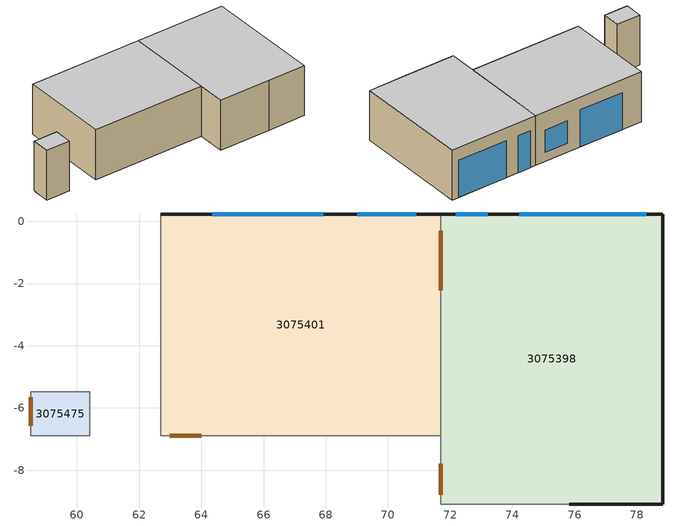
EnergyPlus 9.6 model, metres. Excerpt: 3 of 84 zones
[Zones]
3075401
 floor ground (7595720): 71.7,0.23 71.7,-6.9 62.7,-6.9 62.7,0.23 z46.64
 wall outside (7491882): 71.7,0.23 62.7,0.23 z46.64:50.68
 wall to 3075398 (7514533_Adjacent): 71.7,-6.9 71.7,0.23 z46.64:50.68
 wall to 3075364 (7515037): 62.7,-6.9 71.7,-6.9 z46.64:50.68
 wall to 3075375 (7515233): 62.7,0.23 62.7,-6.9 z46.64:50.68
 window (7537627): 67.92,0.23 64.35,0.23 z46.66:49.66
 window (7537741): 70.91,0.23 69.01,0.23 z47.4:49.2
 door inside (7559049): 71.7,-2.21 71.7,-0.3 z46.65:48.76
 door inside (7559370): 62.99,-6.9 64,-6.9 z46.65:48.76
 ceiling to 3075620 (7600772): 71.7,-6.9 71.7,0.23 62.7,0.23 62.7,-6.9 z50.68
3075398
 floor ground (7595720): 78.83,0.23 78.83,-9.09 71.7,-9.09 71.7,0.23 z46.64
 wall outside (7491699): 75.83,-9.09 78.83,-9.09 z46.64:50.68
 wall outside (7491806): 78.83,-9.09 78.83,0.23 z46.64:50.68
 wall outside (7491882): 78.83,0.23 71.7,0.23 z46.64:50.68
 wall to 3075364 (7514227): 71.7,-9.09 75.83,-9.09 z46.64:50.68
 wall to 3075364 (7514533): 71.7,-6.9 71.7,-9.09 z46.64:50.68
 window (7538308): 78.3,0.23 74.22,0.23 z46.66:49.66
 window (7538232): 73.2,0.23 72.18,0.23 z46.66:49.66
 door inside (7559431): 71.7,-7.79 71.7,-8.8 z46.65:48.76
 ceiling to 3075618 (7600772): 78.83,-9.09 78.83,0.23 71.7,0.23 71.7,-9.09 z50.68
3075475
 floor ground (7595720): 60.41,-5.49 60.41,-6.9 58.52,-6.9 58.52,-5.49 z46.64
 wall to 3075364 (7515393): 58.52,-6.9 60.41,-6.9 z46.64:50.68
 wall to 3075375 (7557749): 60.41,-6.9 60.41,-5.49 z46.64:50.68
 wall to 3075472 (7557750_Adjacent): 58.52,-5.49 58.52,-6.9 z46.64:50.68
 wall to 3075651 (7557751_Adjacent): 60.41,-5.49 58.52,-5.49 z46.64:50.68
 door inside (7558647): 58.52,-5.66 58.52,-6.57 z46.65:48.76
 ceiling to 3075660 (7600772): 60.41,-6.9 60.41,-5.49 58.52,-5.49 58.52,-6.9 z50.68
[Schedule:Compact]
3075634_NORM: Through: 08/31, For: AllDays, Until: 24:00, 0, Through: 09/01, For: AllDays, Until: 07:30, 0, Until: 08:00, 0.5, Until: 08:30, 0.9, Until: 09:00, 0.9, Until: 09:30, 0, Until: 10:00, 1, Until: 10:30, 1, Until: 11:00, 1, Until: 11:30, 0, Until: 12:00, 0, Until: 12:30, 0.5, Until: 13:00, 0.5, Until: 13:30, 0.5, Until: 14:00, 0, Until: 14:30, 0, Until: 15:00, 0, Until: 15:30, 0, Until: 16:00, 0, Until: 16:30, 0, Until: 17:00, 0.6, Until: 17:30, 0.3, Until: 24:00, 0, Through: 09/02, For: AllDays, Until: 07:30, 0, Until: 08:00, 0.3, Until: 08:30, 0.6, Until: 09:00, 0.6, Until: 09:30, 0.3, Until: 10:00, 0.3, Until: 10:30, 0, Until: 11:00, 0, Until: 11:30, 0, Until: 12:00, 0, Until: 12:30, 0, Until: 13:00, 0, Until: 13:30, 0, Until: 14:00, 0, Until: 14:30, 0, Until: 15:00, 0, Until: 15:30, 0, Until: 16:00, 0, Until: 16:30, 0, Until: 17:00, 0, Until: 17:30, 0, Until: 24:00, 0, Through: 09/03, For: AllDays, Until: 07:30, 0, Until: 08:00, 0.5, Until: 08:30, 1, Until: 09:00, 1, Until: 09:30, 1, Until: 10:00, 1, Until: 10:30, 1, Until: 11:00, 1, Until: 11:30, 1, Until: 12:00, 1, Until: 12:30, 0, Until: 13:00, 0, Until: 13:30, 0.1, Until: 14:00, 0.1, Until: 14:30, 0, Until: 15:00, 0, Until: 15:30, 0, Until: 16:00, 0, Until: 16:30, 0, Until: 17:00, 0, Until: 17:30, 0, Until: 24:00, 0, Through: 09/04, For: AllDays, Until: 07:30, 0, Until: 08:00, 0.5, Until: 08:30, 1, Until: 09:00, 1, Until: 09:30, 0, Until: 10:00, 0.7, Until: 10:30, 0.7, Until: 11:00, 0.9, Until: 11:30, 0.9, Until: 12:00, 0.9, Until: 12:30, 0.6, Until: 13:00, 0.6, Until: 13:30, 0.8, Until: 14:00, 0.8, Until: 14:30, 0, Until: 15:00, 0, Until: 15:30, 0, Until: 16:00, 0, Until: 16:30, 0, Until: 17:00, 0, Until: 17:30, 0, Until: 24:00, 0, Through: 09/05, For: AllDays, Until: 07:30, 0, Until: 08:00, 0, Until: 08:30, 0, Until: 09:00, 0, Until: 09:30, 0, Until: 10:00, 0, Until: 10:30, 0, Until: 11:00, 0, Until: 11:30, 0, Until: 12:00, 0, Until: 12:30, 0, Until: 13:00, 0, Until: 13:30, 0, Until: 14:00, 0, Until: 14:30, 0, Until: 15:00, 0, Until: 15:30, 0, Until: 16:00, 0, Until: 16:30, 0, Until: 17:00, 0, Until: 17:30, 0, Until: 24:00, 0, Through: 09/06, For: AllDays, Until: 07:30, 0, Until: 08:00, 0, Until: 08:30, 0, Until: 09:00, 0, Until: 09:30, 0, Until: 10:00, 0, Until: 10:30, 0, Until: 11:00, 0, Until: 11:30, 0, Until: 12:00, 0, Until: 12:30, 0, Until: 13:00, 0, Until: 13:30, 0, Until: 14:00, 0, Until: 14:30, 0, Until: 15:00, 0, Until: 15:30, 0, Until: 16:00, 0, Until: 16:30, 0, Until: 17:00, 0, Until: 17:30, 0, Until: 24:00, 0, Through: 09/07, For: AllDays, Until: 07:30, 0, Until: 08:00, 0.5, Until: 08:30, 1, Until: 09:00, 1, Until: 09:30, 0, Until: 10:00, 0.6, Until: 10:30, 0.6, Until: 11:00, 0.6, Until: 11:30, 0.2, Until: 12:00, 0.2, Until: 12:30, 1, Until: 13:00, 1, Until: 13:30, 0, Until: 14:00, 0.1, Until: 14:30, 0.1, Until: 15:00, 0, Until: 15:30, 0, Until: 16:00, 0, Until: 16:30, 0, Until: 17:00, 0, Until: 17:30, 0, Until: 24:00, 0, Through: 09/08, For: AllDays, Until: 07:30, 0, Until: 08:00, 0.4, Until: 08:30, 0.9, Until: 09:00, 0.9, Until: 09:30, 0.9, Until: 10:00, 1, Until: 10:30, 1, Until: 11:00, 1, Until: 11:30, 0.2, Until: 12:00, 0.2, Until: 12:30, 0.9, Until: 13:00, 0.9, Until: 13:30, 0.9, Until: 14:00, 0.3, Until: 14:30, 0.3, Until: 15:00, 0.3, Until: 15:30, 0, Until: 16:00, 0, Until: 16:30, 0, Until: 17:00, 0, Until: 17:30, 0, Until: 24:00, 0, Through: 09/09, For: AllDays, Until: 07:30, 0, Until: 08:00, 0.3, Until: 08:30, 0.5, Until: 09:00, 0.3, Until: 09:30, 0.3, Until: 10:00, 1, Until: 10:30, 1, Until: 11:00, 1, Until: 11:30, 1, Until: 12:00, 0, Until: 12:30, 0, Until: 13:00, 0, Until: 13:30, 0, Until: 14:00, 0, Until: 14:30, 0, Until: 15:00, 0, Until: 15:30, 0, Until: 16:00, 0, Until: 16:30, 0, Until: 17:00, 0, Until: 17:30, 0, Until: 24:00, 0, Through: 09/10, For: AllDays, Until: 07:30, 0, Until: 08:00, 0.1, Until: 08:30, 0.1, Until: 09:00, 0, Until: 09:30, 0.8, Until: 10:00, 0.8, Until: 10:30, 0.8, Until: 11:00, 0.5, Until: 11:30, 0.5, Until: 12:00, 0.5, Until: 12:30, 1, Until: 13:00, 1, Until: 13:30, 1, Until: 14:00, 0, Until: 14:30, 0, Until: 15:00, 0, Until: 15:30, 0, Until: 16:00, 0, Until: 16:30, 0, Until: 17:00, 0, Until: 17:30, 0, Until: 24:00, 0, Through: 09/11, For: AllDays, Until: 07:30, 0, Until: 08:00, 0.5, Until: 08:30, 0.9, Until: 09:00, 0.9, Until: 09:30, 0, Until: 10:00, 1, Until: 10:30, 1, Until: 11:00, 1, Until: 11:30, 1, Until: 12:00, 0, Until: 12:30, 0, Until: 13:00, 0, Until: 13:30, 0.1, Until: 14:00, 0.1, Until: 14:30, 0, Until: 15:00, 0, Until: 15:30, 0, Until: 16:00, 0, Until: 16:30, 0, Until: 17:00, 0, Until: 17:30, 0, Until: 24:00, 0, Through: 09/12, For: AllDays, Until: 07:30, 0, Until: 08:00, 0, Until: 08:30, 0, Until: 09:00, 0, Until: 09:30, 0, Until: 10:00, 0, Until: 10:30, 0, Until: 11:00, 0, Until: 11:30, 0, Until: 12:00, 0, Until: 12:30, 0, Until: 13:00, 0, Until: 13:30, 0, Until: 14:00, 0, Until: 14:30, 0, Until: 15:00, 0, Until: 15:30, 0, Until: 16:00, 0, Until: 16:30, 0, Until: 17:00, 0, Until: 17:30, 0, Until: 24:00, 0, Through: 09/13, For: AllDays, Until: 07:30, 0, Until: 08:00, 0, Until: 08:30, 0, Until: 09:00, 0, Until: 09:30, 0, Until: 10:00, 0, Until: 10:30, 0, Until: 11:00, 0, Until: 11:30, 0, Until: 12:00, 0, Until: 12:30, 0, Until: 13:00, 0, Until: 13:30, 0, Until: 14:00, 0, Until: 14:30, 0, Until: 15:00, 0, Until: 15:30, 0, Until: 16:00, 0, Until: 16:30, 0, Until: 17:00, 0, Until: 17:30, 0, Until: 24:00, 0, Through: 09/14, For: AllDays, Until: 07:30, 0, Until: 08:00, 0.3, Until: 08:30, 0.5, Until: 09:00, 0.5, Until: 09:30, 0, Until: 10:00, 1, Until: 10:30, 1, Until: 11:00, 0.2, Until: 11:30, 0.2, Until: 12:00, 0, Until: 12:30, 0.9, Until: 13:00, 0.9, Until: 13:30, 0.5, Until: 14:00, 0.5, Until: 14:30, 0, Until: 15:00, 0, Until: 15:30, 0, Until: 16:00, 0, Until: 16:30, 0.6, Until: 17:00, 0.6, Until: 17:30, 0.3, Until: 24:00, 0, Through: 09/15, For: AllDays, Until: 07:30, 0, Until: 08:00, 0.2, Until: 08:30, 0.3, Until: 09:00, 0, Until: 09:30, 0, Until: 10:00, 0.1, Until: 10:30, 0.1, Until: 11:00, 0.1, Until: 11:30, 0.4, Until: 12:00, 0.4, Until: 12:30, 0.1, Until: 13:00, 0.1, Until: 13:30, 0.1, Until: 14:00, 0.4, Until: 14:30, 0.4, Until: 15:00, 0.4, Until: 15:30, 0, Until: 16:00, 0, Until: 16:30, 0, Until: 17:00, 1, Until: 17:30, 0.5, Until: 24:00, 0, Through: 09/16, For: AllDays, Until: 07:30, 0, Until: 08:00, 0.5, Until: 08:30, 1, Until: 09:00, 1, Until: 09:30, 0, Until: 10:00, 0.7, Until: 10:30, 0.7, Until: 11:00, 0.7, Until: 11:30, 0, Until: 12:00, 0, Until: 12:30, 0, Until: 13:00, 0.2, Until: 13:30, 0.2, Until: 14:00, 0, Until: 14:30, 0, Until: 15:00, 0, Until: 15:30, 0, Until: 16:00, 0, Until: 16:30, 0, Until: 17:00, 0, Until: 17:30, 0, Until: 24:00, 0, Through: 09/17, For: AllDays, Until: 07:30, 0, Until: 08:00, 0, Until: 08:30, 0, Until: 09:00, 0, Until: 09:30, 1, Until: 10:00, 1, Until: 10:30, 1, Until: 11:00, 1, Until: 11:30, 1, Until: 12:00, 1, Until: 12:30, 0.9, Until: 13:00, 0.9, Until: 13:30, 0.9, Until: 14:00, 0, Until: 14:30, 0, Until: 15:00, 0, Until: 15:30, 0, Until: 16:00, 0, Until: 16:30, 0, Until: 17:00, 0, Until: 17:30, 0, Until: 24:00, 0, Through: 09/18, For: AllDays, Until: 07:30, 0, Until: 08:00, 0.5, Until: 08:30, 0.9, Until: 09:00, 0.9, Until: 09:30, 0.9, Until: 10:00, 1, Until: 10:30, 1, Until: 11:00, 1, Until: 11:30, 1, Until: 12:00, 1, Until: 12:30, 0.7, Until: 13:00, 0.7, Until: 13:30, 0.7, Until: 14:00, 0, Until: 14:30, 0, Until: 15:00, 0, Until: 15:30, 0, Until: 16:00, 0, Until: 16:30, 0, Until: 17:00, 0, Until: 17:30, 0, Until: 24:00, 0, Through: 09/19, For: AllDays, Until: 07:30, 0, Until: 08:00, 0, Until: 08:30, 0, Until: 09:00, 0, Until: 09:30, 0, Until: 10:00, 0, Until: 10:30, 0, Until: 11:00, 0, Until: 11:30, 0, Until: 12:00, 0, Until: 12:30, 0, Until: 13:00, 0, Until: 13:30, 0, Until: 14:00, 0, Until: 14:30, 0, Until: 15:00, 0, Until: 15:30, 0, Until: 16:00, 0, Until: 16:30, 0, Until: 17:00, 0, Until: 17:30, 0, Until: 24:00, 0, Through: 09/20, For: AllDays, Until: 07:30, 0, Until: 08:00, 0, Until: 08:30, 0, Until: 09:00, 0, Until: 09:30, 0, Until: 10:00, 0, Until: 10:30, 0, Until: 11:00, 0, Until: 11:30, 0, Until: 12:00, 0, Until: 12:30, 0, Until: 13:00, 0, Until: 13:30, 0, Until: 14:00, 0, Until: 14:30, 0, Until: 15:00, 0, Until: 15:30, 0, Until: 16:00, 0, Until: 16:30, 0, Until: 17:00, 0, Until: 17:30, 0, Until: 24:00, 0, Through: 09/21, For: AllDays, Until: 07:30, 0, Until: 08:00, 0.4, Until: 08:30, 0.8, Until: 09:00, 0.8, Until: 09:30, 0.9, Until: 10:00, 0.9, Until: 10:30, 0.9, Until: 11:00, 0.9, Until: 11:30, 0.5, Until: 12:00, 0.5, Until: 12:30, 0.7, Until: 13:00, 0.7, Until: 13:30, 0.7, Until: 14:00, 0, Until: 14:30, 0, Until: 15:00, 0, Until: 15:30, 0, Until: 16:00, 0, Until: 16:30, 0, Until: 17:00, 1, Until: 17:30, 0.5, Until: 24:00, 0, Through: 09/22, For: AllDays, Until: 07:30, 0, Until: 08:00, 0.1, Until: 08:30, 0.2, Until: 09:00, 0.2, Until: 09:30, 0, Until: 10:00, 0.2, Until: 10:30, 0.2, Until: 11:00, 0, Until: 11:30, 0, Until: 12:00, 0, Until: 12:30, 0.2, Until: 13:00, 0.2, Until: 13:30, 0.1, Until: 14:00, 0.1, Until: 14:30, 0.1, Until: 15:00, 0, Until: 15:30, 0, Until: 16:00, 0, Until: 16:30, 0, Until: 17:00, 0, Until: 17:30, 0, Until: 24:00, 0, Through: 09/23, For: AllDays, Until: 07:30, 0, Until: 08:00, 0.3, Until: 08:30, 0.5, Until: 09:00, 0, Until: 09:30, 0, Until: 10:00, 1, Until: 10:30, 1, Until: 11:00, 1, Until: 11:30, 0, Until: 12:00, 0, Until: 12:30, 0, Until: 13:00, 0, Until: 13:30, 0, Until: 14:00, 0, Until: 14:30, 0, Until: 15:00, 0, Until: 15:30, 0, Until: 16:00, 0, Until: 16:30, 0, Until: 17:00, 0, Until: 17:30, 0, Until: 24:00, 0, Through: 09/24, For: AllDays, Until: 07:30, 0, Until: 08:00, 0, Until: 08:30, 0, Until: 09:00, 0, Until: 09:30, 1, Until: 10:00, 1, Until: 10:30, 1, Until: 11:00, 1, Until: 11:30, 0.1, Until: 12:00, 0.1, Until: 12:30, 0.8, Until: 13:00, 0.8, Until: 13:30, 0.2, Until: 14:00, 0.2, Until: 14:30, 0, Until: 15:00, 0, Until: 15:30, 0, Until: 16:00, 0, Until: 16:30, 0, Until: 17:00, 0, Until: 17:30, 0, Until: 24:00, 0, Through: 09/25, For: AllDays, Until: 07:30, 0, Until: 08:00, 0.4, Until: 08:30, 0.8, Until: 09:00, 0.8, Until: 09:30, 0.8, Until: 10:00, 0.5, Until: 10:30, 0.5, Until: 11:00, 0.5, Until: 11:30, 1, Until: 12:00, 1, Until: 12:30, 1, Until: 13:00, 1, Until: 13:30, 0, Until: 14:00, 0, Until: 14:30, 0, Until: 15:00, 0, Until: 15:30, 0, Until: 16:00, 0, Until: 16:30, 0, Until: 17:00, 0, Until: 17:30, 0, Until: 24:00, 0, Through: 09/26, For: AllDays, Until: 07:30, 0, Until: 08:00, 0, Until: 08:30, 0, Until: 09:00, 0, Until: 09:30, 0, Until: 10:00, 0, Until: 10:30, 0, Until: 11:00, 0, Until: 11:30, 0, Until: 12:00, 0, Until: 12:30, 0, Until: 13:00, 0, Until: 13:30, 0, Until: 14:00, 0, Until: 14:30, 0, Until: 15:00, 0, Until: 15:30, 0, Until: 16:00, 0, Until: 16:30, 0, Until: 17:00, 0, Until: 17:30, 0, Until: 24:00, 0, Through: 09/27, For: AllDays, Until: 07:30, 0, Until: 08:00, 0, Until: 08:30, 0, Until: 09:00, 0, Until: 09:30, 0, Until: 10:00, 0, Until: 10:30, 0, Until: 11:00, 0, Until: 11:30, 0, Until: 12:00, 0, Until: 12:30, 0, Until: 13:00, 0, Until: 13:30, 0, Until: 14:00, 0, Until: 14:30, 0, Until: 15:00, 0, Until: 15:30, 0, Until: 16:00, 0, Until: 16:30, 0, Until: 17:00, 0, Until: 17:30, 0, Until: 24:00, 0, Through: 09/28, For: AllDays, Until: 07:30, 0, Until: 08:00, 0.4, Until: 08:30, 0.8, Until: 09:00, 0, Until: 09:30, 0, Until: 10:00, 0.3, Until: 10:30, 0.3, Until: 11:00, 0.3, Until: 11:30, 0.1, Until: 12:00, 0.1, Until: 12:30, 1, Until: 13:00, 1, Until: 13:30, 0, Until: 14:00, 0.3, Until: 14:30, 0.3, Until: 15:00, 0, Until: 15:30, 0, Until: 16:00, 0, Until: 16:30, 0, Until: 17:00, 0, Until: 17:30, 0, Until: 24:00, 0, Through: 09/29, For: AllDays, Until: 07:30, 0, Until: 08:00, 0.2, Until: 08:30, 0.5, Until: 09:00, 0, Until: 09:30, 0, Until: 10:00, 1, Until: 10:30, 1, Until: 11:00, 1, Until: 11:30, 1, Until: 12:00, 0, Until: 12:30, 0.8, Until: 13:00, 0.8, Until: 13:30, 0.8, Until: 14:00, 0.8, Until: 14:30, 0, Until: 15:00, 0, Until: 15:30, 0, Until: 16:00, 0, Until: 16:30, 0, Until: 17:00, 0.4, Until: 17:30, 0.2, Until: 24:00, 0, Through: 09/30, For: AllDays, Until: 07:30, 0, Until: 08:00, 0.1, Until: 08:30, 0.1, Until: 09:00, 0, Until: 09:30, 0, Until: 10:00, 1, Until: 10:30, 1, Until: 11:00, 0, Until: 11:30, 0, Until: 12:00, 0, Until: 12:30, 0, Until: 13:00, 0, Until: 13:30, 0, Until: 14:00, 0, Until: 14:30, 0.2, Until: 15:00, 0.2, Until: 15:30, 0, Until: 16:00, 0, Until: 16:30, 0, Until: 17:00, 0, Until: 17:30, 0, Until: 24:00, 0, Through: 12/31, For: AllDays, Until: 24:00, 0
3075634_L: Through: 08/31, For: AllDays, Until: 24:00, 0, Through: 09/01, For: AllDays, Until: 07:30, 0, Until: 08:00, 1, Until: 08:30, 1, Until: 09:00, 1, Until: 09:30, 0, Until: 10:00, 1, Until: 10:30, 1, Until: 11:00, 1, Until: 11:30, 0, Until: 12:00, 0, Until: 12:30, 1, Until: 13:00, 1, Until: 13:30, 1, Until: 14:00, 0, Until: 14:30, 0, Until: 15:00, 0, Until: 15:30, 0, Until: 16:00, 0, Until: 16:30, 0, Until: 17:00, 1, Until: 17:30, 1, Until: 24:00, 0, Through: 09/02, For: AllDays, Until: 07:30, 0, Until: 08:00, 1, Until: 08:30, 1, Until: 09:00, 1, Until: 09:30, 1, Until: 10:00, 1, Until: 10:30, 0, Until: 11:00, 0, Until: 11:30, 0, Until: 12:00, 0, Until: 12:30, 0, Until: 13:00, 0, Until: 13:30, 0, Until: 14:00, 0, Until: 14:30, 0, Until: 15:00, 0, Until: 15:30, 0, Until: 16:00, 0, Until: 16:30, 0, Until: 17:00, 0, Until: 17:30, 0, Until: 24:00, 0, Through: 09/03, For: AllDays, Until: 07:30, 0, Until: 08:00, 1, Until: 08:30, 1, Until: 09:00, 1, Until: 09:30, 1, Until: 10:00, 1, Until: 10:30, 1, Until: 11:00, 1, Until: 11:30, 1, Until: 12:00, 1, Until: 12:30, 0, Until: 13:00, 0, Until: 13:30, 1, Until: 14:00, 1, Until: 14:30, 0, Until: 15:00, 0, Until: 15:30, 0, Until: 16:00, 0, Until: 16:30, 0, Until: 17:00, 0, Until: 17:30, 0, Until: 24:00, 0, Through: 09/04, For: AllDays, Until: 07:30, 0, Until: 08:00, 1, Until: 08:30, 1, Until: 09:00, 1, Until: 09:30, 0, Until: 10:00, 1, Until: 10:30, 1, Until: 11:00, 1, Until: 11:30, 1, Until: 12:00, 1, Until: 12:30, 1, Until: 13:00, 1, Until: 13:30, 1, Until: 14:00, 1, Until: 14:30, 0, Until: 15:00, 0, Until: 15:30, 0, Until: 16:00, 0, Until: 16:30, 0, Until: 17:00, 0, Until: 17:30, 0, Until: 24:00, 0, Through: 09/05, For: AllDays, Until: 07:30, 0, Until: 08:00, 0, Until: 08:30, 0, Until: 09:00, 0, Until: 09:30, 0, Until: 10:00, 0, Until: 10:30, 0, Until: 11:00, 0, Until: 11:30, 0, Until: 12:00, 0, Until: 12:30, 0, Until: 13:00, 0, Until: 13:30, 0, Until: 14:00, 0, Until: 14:30, 0, Until: 15:00, 0, Until: 15:30, 0, Until: 16:00, 0, Until: 16:30, 0, Until: 17:00, 0, Until: 17:30, 0, Until: 24:00, 0, Through: 09/06, For: AllDays, Until: 07:30, 0, Until: 08:00, 0, Until: 08:30, 0, Until: 09:00, 0, Until: 09:30, 0, Until: 10:00, 0, Until: 10:30, 0, Until: 11:00, 0, Until: 11:30, 0, Until: 12:00, 0, Until: 12:30, 0, Until: 13:00, 0, Until: 13:30, 0, Until: 14:00, 0, Until: 14:30, 0, Until: 15:00, 0, Until: 15:30, 0, Until: 16:00, 0, Until: 16:30, 0, Until: 17:00, 0, Until: 17:30, 0, Until: 24:00, 0, Through: 09/07, For: AllDays, Until: 07:30, 0, Until: 08:00, 1, Until: 08:30, 1, Until: 09:00, 1, Until: 09:30, 0, Until: 10:00, 1, Until: 10:30, 1, Until: 11:00, 1, Until: 11:30, 1, Until: 12:00, 1, Until: 12:30, 1, Until: 13:00, 1, Until: 13:30, 0, Until: 14:00, 1, Until: 14:30, 1, Until: 15:00, 0, Until: 15:30, 0, Until: 16:00, 0, Until: 16:30, 0, Until: 17:00, 0, Until: 17:30, 0, Until: 24:00, 0, Through: 09/08, For: AllDays, Until: 07:30, 0, Until: 08:00, 1, Until: 08:30, 1, Until: 09:00, 1, Until: 09:30, 1, Until: 10:00, 1, Until: 10:30, 1, Until: 11:00, 1, Until: 11:30, 1, Until: 12:00, 1, Until: 12:30, 1, Until: 13:00, 1, Until: 13:30, 1, Until: 14:00, 1, Until: 14:30, 1, Until: 15:00, 1, Until: 15:30, 0, Until: 16:00, 0, Until: 16:30, 0, Until: 17:00, 0, Until: 17:30, 0, Until: 24:00, 0, Through: 09/09, For: AllDays, Until: 07:30, 0, Until: 08:00, 1, Until: 08:30, 1, Until: 09:00, 1, Until: 09:30, 1, Until: 10:00, 1, Until: 10:30, 1, Until: 11:00, 1, Until: 11:30, 1, Until: 12:00, 0, Until: 12:30, 0, Until: 13:00, 0, Until: 13:30, 0, Until: 14:00, 0, Until: 14:30, 0, Until: 15:00, 0, Until: 15:30, 0, Until: 16:00, 0, Until: 16:30, 0, Until: 17:00, 0, Until: 17:30, 0, Until: 24:00, 0, Through: 09/10, For: AllDays, Until: 07:30, 0, Until: 08:00, 1, Until: 08:30, 1, Until: 09:00, 0, Until: 09:30, 1, Until: 10:00, 1, Until: 10:30, 1, Until: 11:00, 1, Until: 11:30, 1, Until: 12:00, 1, Until: 12:30, 1, Until: 13:00, 1, Until: 13:30, 1, Until: 14:00, 0, Until: 14:30, 0, Until: 15:00, 0, Until: 15:30, 0, Until: 16:00, 0, Until: 16:30, 0, Until: 17:00, 0, Until: 17:30, 0, Until: 24:00, 0, Through: 09/11, For: AllDays, Until: 07:30, 0, Until: 08:00, 1, Until: 08:30, 1, Until: 09:00, 1, Until: 09:30, 0, Until: 10:00, 1, Until: 10:30, 1, Until: 11:00, 1, Until: 11:30, 1, Until: 12:00, 0, Until: 12:30, 0, Until: 13:00, 0, Until: 13:30, 1, Until: 14:00, 1, Until: 14:30, 0, Until: 15:00, 0, Until: 15:30, 0, Until: 16:00, 0, Until: 16:30, 0, Until: 17:00, 0, Until: 17:30, 0, Until: 24:00, 0, Through: 09/12, For: AllDays, Until: 07:30, 0, Until: 08:00, 0, Until: 08:30, 0, Until: 09:00, 0, Until: 09:30, 0, Until: 10:00, 0, Until: 10:30, 0, Until: 11:00, 0, Until: 11:30, 0, Until: 12:00, 0, Until: 12:30, 0, Until: 13:00, 0, Until: 13:30, 0, Until: 14:00, 0, Until: 14:30, 0, Until: 15:00, 0, Until: 15:30, 0, Until: 16:00, 0, Until: 16:30, 0, Until: 17:00, 0, Until: 17:30, 0, Until: 24:00, 0, Through: 09/13, For: AllDays, Until: 07:30, 0, Until: 08:00, 0, Until: 08:30, 0, Until: 09:00, 0, Until: 09:30, 0, Until: 10:00, 0, Until: 10:30, 0, Until: 11:00, 0, Until: 11:30, 0, Until: 12:00, 0, Until: 12:30, 0, Until: 13:00, 0, Until: 13:30, 0, Until: 14:00, 0, Until: 14:30, 0, Until: 15:00, 0, Until: 15:30, 0, Until: 16:00, 0, Until: 16:30, 0, Until: 17:00, 0, Until: 17:30, 0, Until: 24:00, 0, Through: 09/14, For: AllDays, Until: 07:30, 0, Until: 08:00, 1, Until: 08:30, 1, Until: 09:00, 1, Until: 09:30, 0, Until: 10:00, 1, Until: 10:30, 1, Until: 11:00, 1, Until: 11:30, 1, Until: 12:00, 0, Until: 12:30, 1, Until: 13:00, 1, Until: 13:30, 1, Until: 14:00, 1, Until: 14:30, 0, Until: 15:00, 0, Until: 15:30, 0, Until: 16:00, 0, Until: 16:30, 1, Until: 17:00, 1, Until: 17:30, 1, Until: 24:00, 0, Through: 09/15, For: AllDays, Until: 07:30, 0, Until: 08:00, 1, Until: 08:30, 1, Until: 09:00, 0, Until: 09:30, 0, Until: 10:00, 1, Until: 10:30, 1, Until: 11:00, 1, Until: 11:30, 1, Until: 12:00, 1, Until: 12:30, 1, Until: 13:00, 1, Until: 13:30, 1, Until: 14:00, 1, Until: 14:30, 1, Until: 15:00, 1, Until: 15:30, 0, Until: 16:00, 0, Until: 16:30, 0, Until: 17:00, 1, Until: 17:30, 1, Until: 24:00, 0, Through: 09/16, For: AllDays, Until: 07:30, 0, Until: 08:00, 1, Until: 08:30, 1, Until: 09:00, 1, Until: 09:30, 0, Until: 10:00, 1, Until: 10:30, 1, Until: 11:00, 1, Until: 11:30, 0, Until: 12:00, 0, Until: 12:30, 0, Until: 13:00, 1, Until: 13:30, 1, Until: 14:00, 0, Until: 14:30, 0, Until: 15:00, 0, Until: 15:30, 0, Until: 16:00, 0, Until: 16:30, 0, Until: 17:00, 0, Until: 17:30, 0, Until: 24:00, 0, Through: 09/17, For: AllDays, Until: 07:30, 0, Until: 08:00, 0, Until: 08:30, 0, Until: 09:00, 0, Until: 09:30, 1, Until: 10:00, 1, Until: 10:30, 1, Until: 11:00, 1, Until: 11:30, 1, Until: 12:00, 1, Until: 12:30, 1, Until: 13:00, 1, Until: 13:30, 1, Until: 14:00, 0, Until: 14:30, 0, Until: 15:00, 0, Until: 15:30, 0, Until: 16:00, 0, Until: 16:30, 0, Until: 17:00, 0, Until: 17:30, 0, Until: 24:00, 0, Through: 09/18, For: AllDays, Until: 07:30, 0, Until: 08:00, 1, Until: 08:30, 1, Until: 09:00, 1, Until: 09:30, 1, Until: 10:00, 1, Until: 10:30, 1, Until: 11:00, 1, Until: 11:30, 1, Until: 12:00, 1, Until: 12:30, 1, Until: 13:00, 1, Until: 13:30, 1, Until: 14:00, 0, Until: 14:30, 0, Until: 15:00, 0, Until: 15:30, 0, Until: 16:00, 0, Until: 16:30, 0, Until: 17:00, 0, Until: 17:30, 0, Until: 24:00, 0, Through: 09/19, For: AllDays, Until: 07:30, 0, Until: 08:00, 0, Until: 08:30, 0, Until: 09:00, 0, Until: 09:30, 0, Until: 10:00, 0, Until: 10:30, 0, Until: 11:00, 0, Until: 11:30, 0, Until: 12:00, 0, Until: 12:30, 0, Until: 13:00, 0, Until: 13:30, 0, Until: 14:00, 0, Until: 14:30, 0, Until: 15:00, 0, Until: 15:30, 0, Until: 16:00, 0, Until: 16:30, 0, Until: 17:00, 0, Until: 17:30, 0, Until: 24:00, 0, Through: 09/20, For: AllDays, Until: 07:30, 0, Until: 08:00, 0, Until: 08:30, 0, Until: 09:00, 0, Until: 09:30, 0, Until: 10:00, 0, Until: 10:30, 0, Until: 11:00, 0, Until: 11:30, 0, Until: 12:00, 0, Until: 12:30, 0, Until: 13:00, 0, Until: 13:30, 0, Until: 14:00, 0, Until: 14:30, 0, Until: 15:00, 0, Until: 15:30, 0, Until: 16:00, 0, Until: 16:30, 0, Until: 17:00, 0, Until: 17:30, 0, Until: 24:00, 0, Through: 09/21, For: AllDays, Until: 07:30, 0, Until: 08:00, 1, Until: 08:30, 1, Until: 09:00, 1, Until: 09:30, 1, Until: 10:00, 1, Until: 10:30, 1, Until: 11:00, 1, Until: 11:30, 1, Until: 12:00, 1, Until: 12:30, 1, Until: 13:00, 1, Until: 13:30, 1, Until: 14:00, 0, Until: 14:30, 0, Until: 15:00, 0, Until: 15:30, 0, Until: 16:00, 0, Until: 16:30, 0, Until: 17:00, 1, Until: 17:30, 1, Until: 24:00, 0, Through: 09/22, For: AllDays, Until: 07:30, 0, Until: 08:00, 1, Until: 08:30, 1, Until: 09:00, 1, Until: 09:30, 0, Until: 10:00, 1, Until: 10:30, 1, Until: 11:00, 0, Until: 11:30, 0, Until: 12:00, 0, Until: 12:30, 1, Until: 13:00, 1, Until: 13:30, 1, Until: 14:00, 1, Until: 14:30, 1, Until: 15:00, 0, Until: 15:30, 0, Until: 16:00, 0, Until: 16:30, 0, Until: 17:00, 0, Until: 17:30, 0, Until: 24:00, 0, Through: 09/23, For: AllDays, Until: 07:30, 0, Until: 08:00, 1, Until: 08:30, 1, Until: 09:00, 0, Until: 09:30, 0, Until: 10:00, 1, Until: 10:30, 1, Until: 11:00, 1, Until: 11:30, 0, Until: 12:00, 0, Until: 12:30, 0, Until: 13:00, 0, Until: 13:30, 0, Until: 14:00, 0, Until: 14:30, 0, Until: 15:00, 0, Until: 15:30, 0, Until: 16:00, 0, Until: 16:30, 0, Until: 17:00, 0, Until: 17:30, 0, Until: 24:00, 0, Through: 09/24, For: AllDays, Until: 07:30, 0, Until: 08:00, 0, Until: 08:30, 0, Until: 09:00, 0, Until: 09:30, 1, Until: 10:00, 1, Until: 10:30, 1, Until: 11:00, 1, Until: 11:30, 1, Until: 12:00, 1, Until: 12:30, 1, Until: 13:00, 1, Until: 13:30, 1, Until: 14:00, 1, Until: 14:30, 0, Until: 15:00, 0, Until: 15:30, 0, Until: 16:00, 0, Until: 16:30, 0, Until: 17:00, 0, Until: 17:30, 0, Until: 24:00, 0, Through: 09/25, For: AllDays, Until: 07:30, 0, Until: 08:00, 1, Until: 08:30, 1, Until: 09:00, 1, Until: 09:30, 1, Until: 10:00, 1, Until: 10:30, 1, Until: 11:00, 1, Until: 11:30, 1, Until: 12:00, 1, Until: 12:30, 1, Until: 13:00, 1, Until: 13:30, 0, Until: 14:00, 0, Until: 14:30, 0, Until: 15:00, 0, Until: 15:30, 0, Until: 16:00, 0, Until: 16:30, 0, Until: 17:00, 0, Until: 17:30, 0, Until: 24:00, 0, Through: 09/26, For: AllDays, Until: 07:30, 0, Until: 08:00, 0, Until: 08:30, 0, Until: 09:00, 0, Until: 09:30, 0, Until: 10:00, 0, Until: 10:30, 0, Until: 11:00, 0, Until: 11:30, 0, Until: 12:00, 0, Until: 12:30, 0, Until: 13:00, 0, Until: 13:30, 0, Until: 14:00, 0, Until: 14:30, 0, Until: 15:00, 0, Until: 15:30, 0, Until: 16:00, 0, Until: 16:30, 0, Until: 17:00, 0, Until: 17:30, 0, Until: 24:00, 0, Through: 09/27, For: AllDays, Until: 07:30, 0, Until: 08:00, 0, Until: 08:30, 0, Until: 09:00, 0, Until: 09:30, 0, Until: 10:00, 0, Until: 10:30, 0, Until: 11:00, 0, Until: 11:30, 0, Until: 12:00, 0, Until: 12:30, 0, Until: 13:00, 0, Until: 13:30, 0, Until: 14:00, 0, Until: 14:30, 0, Until: 15:00, 0, Until: 15:30, 0, Until: 16:00, 0, Until: 16:30, 0, Until: 17:00, 0, Until: 17:30, 0, Until: 24:00, 0, Through: 09/28, For: AllDays, Until: 07:30, 0, Until: 08:00, 1, Until: 08:30, 1, Until: 09:00, 0, Until: 09:30, 0, Until: 10:00, 1, Until: 10:30, 1, Until: 11:00, 1, Until: 11:30, 1, Until: 12:00, 1, Until: 12:30, 1, Until: 13:00, 1, Until: 13:30, 0, Until: 14:00, 1, Until: 14:30, 1, Until: 15:00, 0, Until: 15:30, 0, Until: 16:00, 0, Until: 16:30, 0, Until: 17:00, 0, Until: 17:30, 0, Until: 24:00, 0, Through: 09/29, For: AllDays, Until: 07:30, 0, Until: 08:00, 1, Until: 08:30, 1, Until: 09:00, 0, Until: 09:30, 0, Until: 10:00, 1, Until: 10:30, 1, Until: 11:00, 1, Until: 11:30, 1, Until: 12:00, 0, Until: 12:30, 1, Until: 13:00, 1, Until: 13:30, 1, Until: 14:00, 1, Until: 14:30, 0, Until: 15:00, 0, Until: 15:30, 0, Until: 16:00, 0, Until: 16:30, 0, Until: 17:00, 1, Until: 17:30, 1, Until: 24:00, 0, Through: 09/30, For: AllDays, Until: 07:30, 0, Until: 08:00, 1, Until: 08:30, 1, Until: 09:00, 0, Until: 09:30, 0, Until: 10:00, 1, Until: 10:30, 1, Until: 11:00, 0, Until: 11:30, 0, Until: 12:00, 0, Until: 12:30, 0, Until: 13:00, 0, Until: 13:30, 0, Until: 14:00, 0, Until: 14:30, 1, Until: 15:00, 1, Until: 15:30, 0, Until: 16:00, 0, Until: 16:30, 0, Until: 17:00, 0, Until: 17:30, 0, Until: 24:00, 0, Through: 12/31, For: AllDays, Until: 24:00, 0
3075630_NORM: Through: 08/31, For: AllDays, Until: 24:00, 0, Through: 09/01, For: AllDays, Until: 07:30, 0, Until: 08:00, 0, Until: 08:30, 0, Until: 09:00, 0, Until: 09:30, 0.3, Until: 10:00, 0.3, Until: 10:30, 0.3, Until: 11:00, 0.3, Until: 11:30, 0.3, Until: 12:00, 0.3, Until: 12:30, 1, Until: 13:00, 1, Until: 13:30, 0, Until: 14:00, 0, Until: 14:30, 0, Until: 15:00, 0, Until: 15:30, 0, Until: 16:00, 0, Until: 16:30, 0, Until: 17:00, 0, Until: 17:30, 0, Until: 24:00, 0, Through: 09/02, For: AllDays, Until: 07:30, 0, Until: 08:00, 0, Until: 08:30, 0.1, Until: 09:00, 1, Until: 09:30, 1, Until: 10:00, 0.4, Until: 10:30, 0.4, Until: 11:00, 0.4, Until: 11:30, 0.2, Until: 12:00, 0.2, Until: 12:30, 0.4, Until: 13:00, 0.4, Until: 13:30, 0.4, Until: 14:00, 0.5, Until: 14:30, 0.5, Until: 15:00, 0, Until: 15:30, 0, Until: 16:00, 0.5, Until: 16:30, 0.5, Until: 17:00, 0.5, Until: 17:30, 0.3, Until: 24:00, 0, Through: 09/03, For: AllDays, Until: 07:30, 0, Until: 08:00, 0.1, Until: 08:30, 0.3, Until: 09:00, 0, Until: 09:30, 0, Until: 10:00, 0, Until: 10:30, 0, Until: 11:00, 0, Until: 11:30, 1, Until: 12:00, 1, Until: 12:30, 0.4, Until: 13:00, 0.4, Until: 13:30, 0.4, Until: 14:00, 0.2, Until: 14:30, 0.2, Until: 15:00, 0, Until: 15:30, 0, Until: 16:00, 0, Until: 16:30, 0, Until: 17:00, 0, Until: 17:30, 0, Until: 24:00, 0, Through: 09/04, For: AllDays, Until: 07:30, 0, Until: 08:00, 0.5, Until: 08:30, 1, Until: 09:00, 1, Until: 09:30, 0.4, Until: 10:00, 0.4, Until: 10:30, 0.4, Until: 11:00, 0.4, Until: 11:30, 0.4, Until: 12:00, 0, Until: 12:30, 0, Until: 13:00, 0.8, Until: 13:30, 0.8, Until: 14:00, 0, Until: 14:30, 0, Until: 15:00, 0, Until: 15:30, 0, Until: 16:00, 0, Until: 16:30, 0, Until: 17:00, 0, Until: 17:30, 0, Until: 24:00, 0, Through: 09/05, For: AllDays, Until: 07:30, 0, Until: 08:00, 0, Until: 08:30, 0, Until: 09:00, 0, Until: 09:30, 0, Until: 10:00, 0, Until: 10:30, 0, Until: 11:00, 0, Until: 11:30, 0, Until: 12:00, 0, Until: 12:30, 0, Until: 13:00, 0, Until: 13:30, 0, Until: 14:00, 0, Until: 14:30, 0, Until: 15:00, 0, Until: 15:30, 0, Until: 16:00, 0, Until: 16:30, 0, Until: 17:00, 0, Until: 17:30, 0, Until: 24:00, 0, Through: 09/06, For: AllDays, Until: 07:30, 0, Until: 08:00, 0, Until: 08:30, 0, Until: 09:00, 0, Until: 09:30, 0, Until: 10:00, 0, Until: 10:30, 0, Until: 11:00, 0, Until: 11:30, 0, Until: 12:00, 0, Until: 12:30, 0, Until: 13:00, 0, Until: 13:30, 0, Until: 14:00, 0, Until: 14:30, 0, Until: 15:00, 0, Until: 15:30, 0, Until: 16:00, 0, Until: 16:30, 0, Until: 17:00, 0, Until: 17:30, 0, Until: 24:00, 0, Through: 09/07, For: AllDays, Until: 07:30, 0, Until: 08:00, 0.1, Until: 08:30, 0.1, Until: 09:00, 0, Until: 09:30, 0.1, Until: 10:00, 0.1, Until: 10:30, 0.1, Until: 11:00, 0, Until: 11:30, 1, Until: 12:00, 1, Until: 12:30, 0.2, Until: 13:00, 0.2, Until: 13:30, 0.1, Until: 14:00, 0.1, Until: 14:30, 0, Until: 15:00, 0, Until: 15:30, 0, Until: 16:00, 0, Until: 16:30, 0, Until: 17:00, 0, Until: 17:30, 0, Until: 24:00, 0, Through: 09/08, For: AllDays, Until: 07:30, 0, Until: 08:00, 0.4, Until: 08:30, 0.8, Until: 09:00, 0.8, Until: 09:30, 0, Until: 10:00, 0.9, Until: 10:30, 0.9, Until: 11:00, 0.9, Until: 11:30, 0.6, Until: 12:00, 0.6, Until: 12:30, 0.9, Until: 13:00, 0.9, Until: 13:30, 0.9, Until: 14:00, 0, Until: 14:30, 0, Until: 15:00, 0.2, Until: 15:30, 0.2, Until: 16:00, 0, Until: 16:30, 0, Until: 17:00, 0, Until: 17:30, 0, Until: 24:00, 0, Through: 09/09, For: AllDays, Until: 07:30, 0, Until: 08:00, 0.5, Until: 08:30, 1, Until: 09:00, 0, Until: 09:30, 0.5, Until: 10:00, 0.5, Until: 10:30, 0, Until: 11:00, 0.8, Until: 11:30, 0.8, Until: 12:00, 0.8, Until: 12:30, 0.8, Until: 13:00, 0.8, Until: 13:30, 0.8, Until: 14:00, 0.8, Until: 14:30, 0, Until: 15:00, 0, Until: 15:30, 0, Until: 16:00, 0, Until: 16:30, 0, Until: 17:00, 0, Until: 17:30, 0, Until: 24:00, 0, Through: 09/10, For: AllDays, Until: 07:30, 0, Until: 08:00, 0.1, Until: 08:30, 0.3, Until: 09:00, 0, Until: 09:30, 0, Until: 10:00, 0.2, Until: 10:30, 0.2, Until: 11:00, 1, Until: 11:30, 1, Until: 12:00, 1, Until: 12:30, 0.3, Until: 13:00, 0.3, Until: 13:30, 0, Until: 14:00, 0, Until: 14:30, 0, Until: 15:00, 0, Until: 15:30, 0, Until: 16:00, 0, Until: 16:30, 0, Until: 17:00, 0, Until: 17:30, 0, Until: 24:00, 0, Through: 09/11, For: AllDays, Until: 07:30, 0, Until: 08:00, 0.2, Until: 08:30, 0.4, Until: 09:00, 0, Until: 09:30, 1, Until: 10:00, 1, Until: 10:30, 1, Until: 11:00, 1, Until: 11:30, 1, Until: 12:00, 0, Until: 12:30, 1, Until: 13:00, 1, Until: 13:30, 0, Until: 14:00, 0, Until: 14:30, 0, Until: 15:00, 0, Until: 15:30, 0, Until: 16:00, 0, Until: 16:30, 0, Until: 17:00, 0, Until: 17:30, 0, Until: 24:00, 0, Through: 09/12, For: AllDays, Until: 07:30, 0, Until: 08:00, 0, Until: 08:30, 0, Until: 09:00, 0, Until: 09:30, 0, Until: 10:00, 0, Until: 10:30, 0, Until: 11:00, 0, Until: 11:30, 0, Until: 12:00, 0, Until: 12:30, 0, Until: 13:00, 0, Until: 13:30, 0, Until: 14:00, 0, Until: 14:30, 0, Until: 15:00, 0, Until: 15:30, 0, Until: 16:00, 0, Until: 16:30, 0, Until: 17:00, 0, Until: 17:30, 0, Until: 24:00, 0, Through: 09/13, For: AllDays, Until: 07:30, 0, Until: 08:00, 0, Until: 08:30, 0, Until: 09:00, 0, Until: 09:30, 0, Until: 10:00, 0, Until: 10:30, 0, Until: 11:00, 0, Until: 11:30, 0, Until: 12:00, 0, Until: 12:30, 0, Until: 13:00, 0, Until: 13:30, 0, Until: 14:00, 0, Until: 14:30, 0, Until: 15:00, 0, Until: 15:30, 0, Until: 16:00, 0, Until: 16:30, 0, Until: 17:00, 0, Until: 17:30, 0, Until: 24:00, 0, Through: 09/14, For: AllDays, Until: 07:30, 0, Until: 08:00, 0, Until: 08:30, 0, Until: 09:00, 0, Until: 09:30, 0.8, Until: 10:00, 0.8, Until: 10:30, 0.8, Until: 11:00, 0.8, Until: 11:30, 0, Until: 12:00, 0, Until: 12:30, 0, Until: 13:00, 0, Until: 13:30, 0, Until: 14:00, 0, Until: 14:30, 0, Until: 15:00, 0, Until: 15:30, 0, Until: 16:00, 0, Until: 16:30, 0, Until: 17:00, 0, Until: 17:30, 0, Until: 24:00, 0, Through: 09/15, For: AllDays, Until: 07:30, 0, Until: 08:00, 0.5, Until: 08:30, 1, Until: 09:00, 1, Until: 09:30, 0, Until: 10:00, 0.9, Until: 10:30, 0.9, Until: 11:00, 0.9, Until: 11:30, 0, Until: 12:00, 0, Until: 12:30, 0.1, Until: 13:00, 0.1, Until: 13:30, 0.1, Until: 14:00, 0, Until: 14:30, 0, Until: 15:00, 0, Until: 15:30, 0, Until: 16:00, 0, Until: 16:30, 0, Until: 17:00, 0, Until: 17:30, 0, Until: 24:00, 0, Through: 09/16, For: AllDays, Until: 07:30, 0, Until: 08:00, 0.5, Until: 08:30, 1, Until: 09:00, 1, Until: 09:30, 1, Until: 10:00, 0, Until: 10:30, 0, Until: 11:00, 0, Until: 11:30, 0.6, Until: 12:00, 0.6, Until: 12:30, 0.7, Until: 13:00, 0.7, Until: 13:30, 0.7, Until: 14:00, 0, Until: 14:30, 0, Until: 15:00, 0, Until: 15:30, 0.1, Until: 16:00, 0.1, Until: 16:30, 0, Until: 17:00, 0, Until: 17:30, 0, Until: 24:00, 0, Through: 09/17, For: AllDays, Until: 07:30, 0, Until: 08:00, 0.1, Until: 08:30, 0.1, Until: 09:00, 0.1, Until: 09:30, 0.1, Until: 10:00, 0.8, Until: 10:30, 0.8, Until: 11:00, 0.8, Until: 11:30, 0.8, Until: 12:00, 0.8, Until: 12:30, 1, Until: 13:00, 1, Until: 13:30, 1, Until: 14:00, 1, Until: 14:30, 0, Until: 15:00, 0, Until: 15:30, 0, Until: 16:00, 0, Until: 16:30, 0, Until: 17:00, 0, Until: 17:30, 0, Until: 24:00, 0, Through: 09/18, For: AllDays, Until: 07:30, 0, Until: 08:00, 0.3, Until: 08:30, 0.6, Until: 09:00, 0.6, Until: 09:30, 0.6, Until: 10:00, 0, Until: 10:30, 1, Until: 11:00, 1, Until: 11:30, 0, Until: 12:00, 0, Until: 12:30, 0.7, Until: 13:00, 0.7, Until: 13:30, 0.7, Until: 14:00, 0, Until: 14:30, 0, Until: 15:00, 0, Until: 15:30, 0, Until: 16:00, 0, Until: 16:30, 0, Until: 17:00, 0.4, Until: 17:30, 0.2, Until: 24:00, 0, Through: 09/19, For: AllDays, Until: 07:30, 0, Until: 08:00, 0, Until: 08:30, 0, Until: 09:00, 0, Until: 09:30, 0, Until: 10:00, 0, Until: 10:30, 0, Until: 11:00, 0, Until: 11:30, 0, Until: 12:00, 0, Until: 12:30, 0, Until: 13:00, 0, Until: 13:30, 0, Until: 14:00, 0, Until: 14:30, 0, Until: 15:00, 0, Until: 15:30, 0, Until: 16:00, 0, Until: 16:30, 0, Until: 17:00, 0, Until: 17:30, 0, Until: 24:00, 0, Through: 09/20, For: AllDays, Until: 07:30, 0, Until: 08:00, 0, Until: 08:30, 0, Until: 09:00, 0, Until: 09:30, 0, Until: 10:00, 0, Until: 10:30, 0, Until: 11:00, 0, Until: 11:30, 0, Until: 12:00, 0, Until: 12:30, 0, Until: 13:00, 0, Until: 13:30, 0, Until: 14:00, 0, Until: 14:30, 0, Until: 15:00, 0, Until: 15:30, 0, Until: 16:00, 0, Until: 16:30, 0, Until: 17:00, 0, Until: 17:30, 0, Until: 24:00, 0, Through: 09/21, For: AllDays, Until: 07:30, 0, Until: 08:00, 0.5, Until: 08:30, 1, Until: 09:00, 0, Until: 09:30, 0.9, Until: 10:00, 0.9, Until: 10:30, 0.9, Until: 11:00, 0.9, Until: 11:30, 0.9, Until: 12:00, 0, Until: 12:30, 0, Until: 13:00, 0.4, Until: 13:30, 0.4, Until: 14:00, 0.4, Until: 14:30, 0, Until: 15:00, 0, Until: 15:30, 0.4, Until: 16:00, 0.4, Until: 16:30, 0, Until: 17:00, 0, Until: 17:30, 0, Until: 24:00, 0, Through: 09/22, For: AllDays, Until: 07:30, 0, Until: 08:00, 0.1, Until: 08:30, 0.1, Until: 09:00, 0.1, Until: 09:30, 0, Until: 10:00, 0.4, Until: 10:30, 0.4, Until: 11:00, 0.2, Until: 11:30, 0.2, Until: 12:00, 0.2, Until: 12:30, 0, Until: 13:00, 0.6, Until: 13:30, 0.6, Until: 14:00, 0, Until: 14:30, 0, Until: 15:00, 0, Until: 15:30, 0, Until: 16:00, 0, Until: 16:30, 0, Until: 17:00, 0.3, Until: 17:30, 0.1, Until: 24:00, 0, Through: 09/23, For: AllDays, Until: 07:30, 0, Until: 08:00, 0.3, Until: 08:30, 0.6, Until: 09:00, 0.6, Until: 09:30, 0.3, Until: 10:00, 0.3, Until: 10:30, 0.3, Until: 11:00, 0.3, Until: 11:30, 0.3, Until: 12:00, 0, Until: 12:30, 1, Until: 13:00, 1, Until: 13:30, 0, Until: 14:00, 0, Until: 14:30, 0, Until: 15:00, 0, Until: 15:30, 0, Until: 16:00, 0, Until: 16:30, 0, Until: 17:00, 0, Until: 17:30, 0, Until: 24:00, 0, Through: 09/24, For: AllDays, Until: 07:30, 0, Until: 08:00, 0.1, Until: 08:30, 0.2, Until: 09:00, 0.2, Until: 09:30, 0.2, Until: 10:00, 0.1, Until: 10:30, 0.1, Until: 11:00, 0, Until: 11:30, 0.2, Until: 12:00, 0.2, Until: 12:30, 1, Until: 13:00, 1, Until: 13:30, 1, Until: 14:00, 1, Until: 14:30, 0, Until: 15:00, 0, Until: 15:30, 0, Until: 16:00, 0, Until: 16:30, 0.1, Until: 17:00, 0.1, Until: 17:30, 0, Until: 24:00, 0, Through: 09/25, For: AllDays, Until: 07:30, 0, Until: 08:00, 0.3, Until: 08:30, 0.7, Until: 09:00, 0.7, Until: 09:30, 0.1, Until: 10:00, 0.1, Until: 10:30, 0.9, Until: 11:00, 0.9, Until: 11:30, 0.9, Until: 12:00, 0, Until: 12:30, 1, Until: 13:00, 1, Until: 13:30, 0, Until: 14:00, 0, Until: 14:30, 0, Until: 15:00, 0, Until: 15:30, 0, Until: 16:00, 0, Until: 16:30, 0, Until: 17:00, 0.2, Until: 17:30, 0.1, Until: 24:00, 0, Through: 09/26, For: AllDays, Until: 07:30, 0, Until: 08:00, 0, Until: 08:30, 0, Until: 09:00, 0, Until: 09:30, 0, Until: 10:00, 0, Until: 10:30, 0, Until: 11:00, 0, Until: 11:30, 0, Until: 12:00, 0, Until: 12:30, 0, Until: 13:00, 0, Until: 13:30, 0, Until: 14:00, 0, Until: 14:30, 0, Until: 15:00, 0, Until: 15:30, 0, Until: 16:00, 0, Until: 16:30, 0, Until: 17:00, 0, Until: 17:30, 0, Until: 24:00, 0, Through: 09/27, For: AllDays, Until: 07:30, 0, Until: 08:00, 0, Until: 08:30, 0, Until: 09:00, 0, Until: 09:30, 0, Until: 10:00, 0, Until: 10:30, 0, Until: 11:00, 0, Until: 11:30, 0, Until: 12:00, 0, Until: 12:30, 0, Until: 13:00, 0, Until: 13:30, 0, Until: 14:00, 0, Until: 14:30, 0, Until: 15:00, 0, Until: 15:30, 0, Until: 16:00, 0, Until: 16:30, 0, Until: 17:00, 0, Until: 17:30, 0, Until: 24:00, 0, Through: 09/28, For: AllDays, Until: 07:30, 0, Until: 08:00, 0.3, Until: 08:30, 0.6, Until: 09:00, 0.3, Until: 09:30, 0.3, Until: 10:00, 0.3, Until: 10:30, 0.9, Until: 11:00, 0.9, Until: 11:30, 0.2, Until: 12:00, 0.2, Until: 12:30, 0.2, Until: 13:00, 0.9, Until: 13:30, 0.9, Until: 14:00, 0.9, Until: 14:30, 0.9, Until: 15:00, 0, Until: 15:30, 0, Until: 16:00, 0, Until: 16:30, 0, Until: 17:00, 1, Until: 17:30, 0.5, Until: 24:00, 0, Through: 09/29, For: AllDays, Until: 07:30, 0, Until: 08:00, 0.3, Until: 08:30, 0.6, Until: 09:00, 0.6, Until: 09:30, 0, Until: 10:00, 0, Until: 10:30, 1, Until: 11:00, 1, Until: 11:30, 1, Until: 12:00, 1, Until: 12:30, 0.8, Until: 13:00, 0.8, Until: 13:30, 0.8, Until: 14:00, 0, Until: 14:30, 0, Until: 15:00, 0, Until: 15:30, 0, Until: 16:00, 0, Until: 16:30, 0.1, Until: 17:00, 0.1, Until: 17:30, 0.1, Until: 24:00, 0, Through: 09/30, For: AllDays, Until: 07:30, 0, Until: 08:00, 0.4, Until: 08:30, 0.9, Until: 09:00, 0.2, Until: 09:30, 0.2, Until: 10:00, 0.2, Until: 10:30, 0.2, Until: 11:00, 0.2, Until: 11:30, 0.2, Until: 12:00, 0.2, Until: 12:30, 0.2, Until: 13:00, 1, Until: 13:30, 1, Until: 14:00, 0.6, Until: 14:30, 0.6, Until: 15:00, 0, Until: 15:30, 0, Until: 16:00, 0, Until: 16:30, 0, Until: 17:00, 0.1, Until: 17:30, 0.1, Until: 24:00, 0, Through: 12/31, For: AllDays, Until: 24:00, 0
